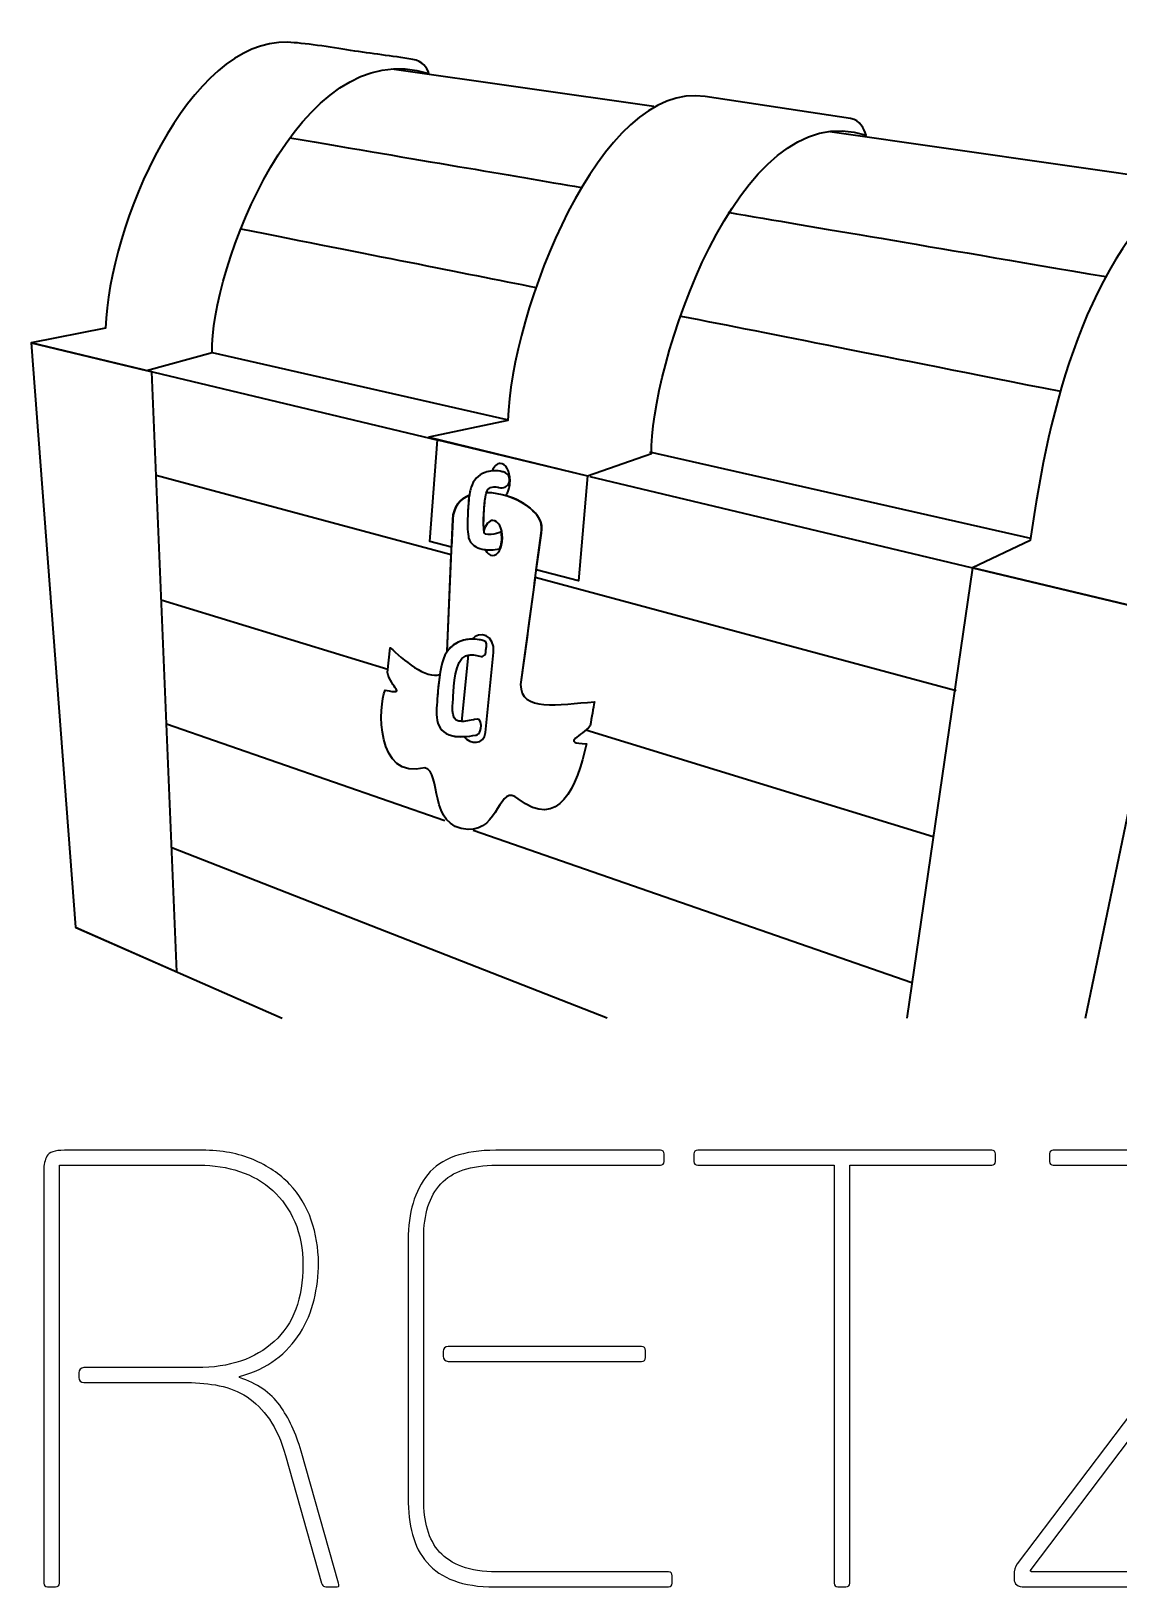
# Model space of a CAD drawing. Header units: centimetres. Extents: x -21.3 to 21.2, y -15.2 to 14.8.
# Drawn here: x -15.516 to -13.625, y 11.667 to 14.372 of the extents above; entities that cross this region are included whole.
import ezdxf

# ---------------------------------------------------------------- set-up
doc = ezdxf.new("R2010")
doc.units = ezdxf.units.CM
doc.header["$MEASUREMENT"] = 0
doc.layers.add('layer 1', color=7, linetype='Continuous')

msp = doc.modelspace()

# ---------------------------------------------------------------- linework, layer by layer
at = {"layer": 'layer 1', "color": 29, "lineweight": 35}
for points, knots in [([(-15.31581, 13.78165), (-15.31581, 13.78165), (-15.51625, 13.82951), (-15.51625, 13.82951), (-15.51625, 13.82951), (-15.51625, 13.82951), (-15.38682, 13.85533), (-15.38682, 13.85533), (-15.38682, 13.85533), (-15.38172, 14.0345), (-15.24142, 14.35886), (-15.06979, 14.35211), (-15.06979, 14.35211), (-15.04323, 14.35107), (-14.99559, 14.34376), (-14.96067, 14.33804), (-14.96067, 14.33804), (-14.92312, 14.33188), (-14.88987, 14.32883), (-14.85266, 14.32246), (-14.85266, 14.32246), (-14.83541, 14.31916), (-14.82827, 14.30888), (-14.82448, 14.29786), (-14.82448, 14.29786), (-15.05016, 14.37156), (-15.20605, 13.95323), (-15.20139, 13.81274), (-15.20139, 13.81274), (-15.20139, 13.81274), (-15.31581, 13.78165), (-15.31581, 13.78165)], [0, 0, 0, 0, 0.1111111, 0.1111111, 0.1111111, 0.1111111, 0.2222222, 0.2222222, 0.2222222, 0.2222222, 0.3333333, 0.3333333, 0.3333333, 0.3333333, 0.4444444, 0.4444444, 0.4444444, 0.4444444, 0.5555556, 0.5555556, 0.5555556, 0.5555556, 0.6666667, 0.6666667, 0.6666667, 0.6666667, 0.7777778, 0.7777778, 0.7777778, 0.7777778, 1, 1, 1, 1]), ([(-14.54865, 13.5985), (-14.54865, 13.5985), (-14.82482, 13.66584), (-14.82482, 13.66584), (-14.82482, 13.66584), (-14.82482, 13.66584), (-14.68741, 13.69465), (-14.68741, 13.69465), (-14.68741, 13.69465), (-14.68208, 13.88273), (-14.52666, 14.28761), (-14.34412, 14.25762), (-14.34412, 14.25762), (-14.34412, 14.25762), (-14.09138, 14.21977), (-14.09138, 14.21977), (-14.09138, 14.21977), (-14.07415, 14.21646), (-14.06821, 14.20179), (-14.06442, 14.19078), (-14.06442, 14.19078), (-14.29008, 14.26449), (-14.44218, 13.77774), (-14.43751, 13.63725), (-14.43751, 13.63725), (-14.43751, 13.63725), (-14.54865, 13.5985), (-14.54865, 13.5985)], [0, 0, 0, 0, 0.125, 0.125, 0.125, 0.125, 0.25, 0.25, 0.25, 0.25, 0.375, 0.375, 0.375, 0.375, 0.5, 0.5, 0.5, 0.5, 0.625, 0.625, 0.625, 0.625, 0.75, 0.75, 0.75, 0.75, 1, 1, 1, 1]), ([(-13.53688, 13.35696), (-13.53688, 13.35696), (-13.87934, 13.43872), (-13.87934, 13.43872), (-13.87934, 13.43872), (-13.87934, 13.43872), (-13.7792, 13.48601), (-13.7792, 13.48601), (-13.7792, 13.48601), (-13.74501, 13.72609), (-13.68417, 13.96974), (-13.50488, 14.12444), (-13.50488, 14.12444), (-13.49036, 14.13688), (-13.47114, 14.13716), (-13.44508, 14.13487), (-13.44508, 14.13487), (-13.44508, 14.13487), (-13.15279, 14.09776), (-13.15279, 14.09776), (-13.15279, 14.09776), (-13.13345, 14.09405), (-13.12532, 14.08343), (-13.12107, 14.07105), (-13.12107, 14.07105), (-13.17804, 14.10783), (-13.27399, 13.97633), (-13.31671, 13.86541), (-13.31671, 13.86541), (-13.37262, 13.72026), (-13.4152, 13.55743), (-13.43928, 13.40791), (-13.43928, 13.40791), (-13.43928, 13.40791), (-13.53688, 13.35696), (-13.53688, 13.35696)], [0, 0, 0, 0, 0.1, 0.1, 0.1, 0.1, 0.2, 0.2, 0.2, 0.2, 0.3, 0.3, 0.3, 0.3, 0.4, 0.4, 0.4, 0.4, 0.5, 0.5, 0.5, 0.5, 0.6, 0.6, 0.6, 0.6, 0.7, 0.7, 0.7, 0.7, 0.8, 0.8, 0.8, 0.8, 1, 1, 1, 1]), ([(-15.26281, 12.73628), (-15.26281, 12.73628), (-15.43913, 12.81361), (-15.43913, 12.81361), (-15.43913, 12.81361), (-15.43913, 12.81361), (-15.51625, 13.82951), (-15.51625, 13.82951), (-15.51625, 13.82951), (-15.51625, 13.82951), (-15.3066, 13.77946), (-15.3066, 13.77946), (-15.3066, 13.77946), (-15.3066, 13.77946), (-15.26281, 12.73628), (-15.26281, 12.73628)], [0, 0, 0, 0, 0.2, 0.2, 0.2, 0.2, 0.4, 0.4, 0.4, 0.4, 0.6, 0.6, 0.6, 0.6, 1, 1, 1, 1]), ([(-14.75434, 13.56488), (-14.75434, 13.56488), (-14.75344, 13.57049), (-14.75344, 13.57049), (-14.75344, 13.57049), (-14.75296, 13.57326), (-14.75226, 13.57597), (-14.75137, 13.57861), (-14.75137, 13.57861), (-14.74726, 13.5909), (-14.73918, 13.59998), (-14.72695, 13.60448), (-14.72695, 13.60448), (-14.723, 13.60594), (-14.7188, 13.6068), (-14.71454, 13.60714), (-14.71454, 13.60714), (-14.71147, 13.61502), (-14.70638, 13.6202), (-14.70061, 13.6202), (-14.70061, 13.6202), (-14.69123, 13.6202), (-14.68363, 13.60657), (-14.68363, 13.58973), (-14.68363, 13.58973), (-14.68363, 13.57911), (-14.68666, 13.56977), (-14.69123, 13.56431), (-14.69123, 13.56431), (-14.65425, 13.55315), (-14.62189, 13.52654), (-14.62971, 13.49894), (-14.62971, 13.49894), (-14.62971, 13.49894), (-14.63825, 13.43528), (-14.63825, 13.43528), (-14.63825, 13.43528), (-14.63825, 13.43528), (-14.56477, 13.41577), (-14.56477, 13.41577), (-14.56477, 13.41577), (-14.56477, 13.41577), (-14.54865, 13.5985), (-14.54865, 13.5985), (-14.54865, 13.5985), (-14.54865, 13.5985), (-14.80992, 13.66087), (-14.80992, 13.66087), (-14.80992, 13.66087), (-14.80992, 13.66087), (-14.82316, 13.48439), (-14.82316, 13.48439), (-14.82316, 13.48439), (-14.82316, 13.48439), (-14.78515, 13.4743), (-14.78515, 13.4743), (-14.78515, 13.4743), (-14.78515, 13.4743), (-14.78313, 13.52255), (-14.78313, 13.52255), (-14.78313, 13.52255), (-14.78181, 13.54499), (-14.7704, 13.55837), (-14.75434, 13.56488)], [0, 0, 0, 0, 0.0588235, 0.0588235, 0.0588235, 0.0588235, 0.1176471, 0.1176471, 0.1176471, 0.1176471, 0.1764706, 0.1764706, 0.1764706, 0.1764706, 0.2352941, 0.2352941, 0.2352941, 0.2352941, 0.2941176, 0.2941176, 0.2941176, 0.2941176, 0.3529412, 0.3529412, 0.3529412, 0.3529412, 0.4117647, 0.4117647, 0.4117647, 0.4117647, 0.4705882, 0.4705882, 0.4705882, 0.4705882, 0.5294118, 0.5294118, 0.5294118, 0.5294118, 0.5882353, 0.5882353, 0.5882353, 0.5882353, 0.6470588, 0.6470588, 0.6470588, 0.6470588, 0.7058824, 0.7058824, 0.7058824, 0.7058824, 0.7647059, 0.7647059, 0.7647059, 0.7647059, 0.8235294, 0.8235294, 0.8235294, 0.8235294, 0.8823529, 0.8823529, 0.8823529, 0.8823529, 1, 1, 1, 1]), ([(-14.73177, 13.47105), (-14.74289, 13.47343), (-14.75259, 13.47951), (-14.75551, 13.49094), (-14.75551, 13.49094), (-14.75551, 13.49094), (-14.7556, 13.49124), (-14.7556, 13.49124), (-14.7556, 13.49124), (-14.75573, 13.49175), (-14.75586, 13.49224), (-14.75594, 13.49276), (-14.75594, 13.49276), (-14.75784, 13.50377), (-14.75758, 13.51721), (-14.75719, 13.52839), (-14.75719, 13.52839), (-14.75672, 13.54199), (-14.75582, 13.55709), (-14.75344, 13.57049), (-14.75344, 13.57049), (-14.75296, 13.57326), (-14.75226, 13.57597), (-14.75137, 13.57861), (-14.75137, 13.57861), (-14.74726, 13.59087), (-14.73916, 13.59998), (-14.72695, 13.60448), (-14.72695, 13.60448), (-14.71869, 13.60752), (-14.70933, 13.60798), (-14.70071, 13.60646), (-14.70071, 13.60646), (-14.69842, 13.60604), (-14.69613, 13.60547), (-14.69392, 13.60474), (-14.69392, 13.60474), (-14.68657, 13.60227), (-14.68261, 13.59431), (-14.68508, 13.58697), (-14.68508, 13.58697), (-14.68753, 13.57963), (-14.69549, 13.57566), (-14.70284, 13.57812), (-14.70284, 13.57812), (-14.7037, 13.57842), (-14.70468, 13.57861), (-14.70556, 13.57877), (-14.70556, 13.57877), (-14.70932, 13.57942), (-14.71365, 13.57944), (-14.71728, 13.57812), (-14.71728, 13.57812), (-14.72118, 13.57666), (-14.72347, 13.57357), (-14.72476, 13.5697), (-14.72476, 13.5697), (-14.72521, 13.56839), (-14.72553, 13.567), (-14.72575, 13.56565), (-14.72575, 13.56565), (-14.72886, 13.54831), (-14.731, 13.51672), (-14.72851, 13.49918), (-14.72851, 13.49918), (-14.72224, 13.49179), (-14.69964, 13.50109), (-14.6987, 13.50052), (-14.6987, 13.50052), (-14.69679, 13.48809), (-14.69841, 13.47757), (-14.70195, 13.47148), (-14.70195, 13.47148), (-14.71114, 13.46956), (-14.7226, 13.46909), (-14.73177, 13.47105)], [0, 0, 0, 0, 0.05, 0.05, 0.05, 0.05, 0.1, 0.1, 0.1, 0.1, 0.15, 0.15, 0.15, 0.15, 0.2, 0.2, 0.2, 0.2, 0.25, 0.25, 0.25, 0.25, 0.3, 0.3, 0.3, 0.3, 0.35, 0.35, 0.35, 0.35, 0.4, 0.4, 0.4, 0.4, 0.45, 0.45, 0.45, 0.45, 0.5, 0.5, 0.5, 0.5, 0.55, 0.55, 0.55, 0.55, 0.6, 0.6, 0.6, 0.6, 0.65, 0.65, 0.65, 0.65, 0.7, 0.7, 0.7, 0.7, 0.75, 0.75, 0.75, 0.75, 0.8, 0.8, 0.8, 0.8, 0.85, 0.85, 0.85, 0.85, 0.9, 0.9, 0.9, 0.9, 1, 1, 1, 1]), ([(-13.9082, 13.22466), (-13.9082, 13.22466), (-14.64009, 13.42173), (-14.64009, 13.42173), (-14.64009, 13.42173), (-14.64009, 13.42173), (-14.6651, 13.23575), (-14.6651, 13.23575), (-14.6651, 13.23575), (-14.66586, 13.18739), (-14.5992, 13.20145), (-14.53701, 13.20557), (-14.53701, 13.20557), (-14.53913, 13.19337), (-14.54147, 13.17908), (-14.54429, 13.16391), (-14.54429, 13.16391), (-14.55848, 13.14643), (-14.5966, 13.13384), (-14.55062, 13.13278), (-14.55062, 13.13278), (-14.56748, 13.05769), (-14.59851, 12.98154), (-14.66958, 13.03703), (-14.66958, 13.03703), (-14.70266, 13.06568), (-14.70268, 12.98081), (-14.75629, 12.98366), (-14.75629, 12.98366), (-14.82785, 12.98747), (-14.80113, 13.08416), (-14.83178, 13.09098), (-14.83178, 13.09098), (-14.91709, 13.06787), (-14.91326, 13.19973), (-14.90045, 13.22571), (-14.90045, 13.22571), (-14.86169, 13.21794), (-14.89083, 13.22906), (-14.89668, 13.25686), (-14.89668, 13.25686), (-14.89668, 13.25686), (-14.89177, 13.29975), (-14.89177, 13.29975), (-14.89177, 13.29975), (-14.87099, 13.2801), (-14.82863, 13.24341), (-14.8057, 13.2534), (-14.8057, 13.2534), (-14.80768, 13.2403), (-14.80874, 13.22652), (-14.80955, 13.21629), (-14.80955, 13.21629), (-14.81174, 13.18804), (-14.81812, 13.15389), (-14.78315, 13.14634), (-14.78315, 13.14634), (-14.77766, 13.14517), (-14.7709, 13.14483), (-14.76376, 13.14517), (-14.76376, 13.14517), (-14.75294, 13.13163), (-14.72839, 13.12972), (-14.72611, 13.15257), (-14.72611, 13.15257), (-14.72611, 13.15257), (-14.71227, 13.29162), (-14.71227, 13.29162), (-14.71227, 13.29162), (-14.70924, 13.32195), (-14.73746, 13.32977), (-14.74964, 13.31455), (-14.74964, 13.31455), (-14.75575, 13.31448), (-14.76244, 13.31356), (-14.76899, 13.31118), (-14.76899, 13.31118), (-14.7778, 13.30798), (-14.78623, 13.30239), (-14.79269, 13.29315), (-14.79269, 13.29315), (-14.79269, 13.29315), (-14.7857, 13.46094), (-14.7857, 13.46094), (-14.7857, 13.46094), (-14.7857, 13.46094), (-15.29903, 13.59916), (-15.29903, 13.59916)], [0, 0, 0, 0, 0.0434783, 0.0434783, 0.0434783, 0.0434783, 0.0869565, 0.0869565, 0.0869565, 0.0869565, 0.1304348, 0.1304348, 0.1304348, 0.1304348, 0.173913, 0.173913, 0.173913, 0.173913, 0.2173913, 0.2173913, 0.2173913, 0.2173913, 0.2608696, 0.2608696, 0.2608696, 0.2608696, 0.3043478, 0.3043478, 0.3043478, 0.3043478, 0.3478261, 0.3478261, 0.3478261, 0.3478261, 0.3913043, 0.3913043, 0.3913043, 0.3913043, 0.4347826, 0.4347826, 0.4347826, 0.4347826, 0.4782609, 0.4782609, 0.4782609, 0.4782609, 0.5217391, 0.5217391, 0.5217391, 0.5217391, 0.5652174, 0.5652174, 0.5652174, 0.5652174, 0.6086957, 0.6086957, 0.6086957, 0.6086957, 0.6521739, 0.6521739, 0.6521739, 0.6521739, 0.6956522, 0.6956522, 0.6956522, 0.6956522, 0.7391304, 0.7391304, 0.7391304, 0.7391304, 0.7826087, 0.7826087, 0.7826087, 0.7826087, 0.826087, 0.826087, 0.826087, 0.826087, 0.8695652, 0.8695652, 0.8695652, 0.8695652, 0.9130435, 0.9130435, 0.9130435, 0.9130435, 1, 1, 1, 1]), ([(-14.78313, 13.52255), (-14.78313, 13.52255), (-14.79269, 13.29315), (-14.79269, 13.29315), (-14.79269, 13.29315), (-14.78623, 13.30239), (-14.7778, 13.30798), (-14.76899, 13.31118), (-14.76899, 13.31118), (-14.76244, 13.31356), (-14.75575, 13.31448), (-14.74964, 13.31455), (-14.74964, 13.31455), (-14.73746, 13.32977), (-14.70924, 13.32195), (-14.71227, 13.29162), (-14.71227, 13.29162), (-14.71227, 13.29162), (-14.72611, 13.15257), (-14.72611, 13.15257), (-14.72611, 13.15257), (-14.72839, 13.12972), (-14.75294, 13.13163), (-14.76376, 13.14517), (-14.76376, 13.14517), (-14.7709, 13.14483), (-14.77766, 13.14517), (-14.78315, 13.14635), (-14.78315, 13.14635), (-14.81812, 13.15389), (-14.81175, 13.18804), (-14.80955, 13.21629), (-14.80955, 13.21629), (-14.80874, 13.22652), (-14.80768, 13.2403), (-14.8057, 13.2534), (-14.8057, 13.2534), (-14.82864, 13.24341), (-14.87099, 13.2801), (-14.89177, 13.29975), (-14.89177, 13.29975), (-14.89177, 13.29975), (-14.89668, 13.25686), (-14.89668, 13.25686), (-14.89668, 13.25686), (-14.89083, 13.22906), (-14.86169, 13.21794), (-14.90045, 13.22571), (-14.90045, 13.22571), (-14.91326, 13.19973), (-14.91709, 13.06787), (-14.83178, 13.09098), (-14.83178, 13.09098), (-14.80113, 13.08416), (-14.82785, 12.98747), (-14.75629, 12.98366), (-14.75629, 12.98366), (-14.70268, 12.98081), (-14.70266, 13.06568), (-14.66958, 13.03703), (-14.66958, 13.03703), (-14.59851, 12.98154), (-14.56748, 13.05769), (-14.55062, 13.13278), (-14.55062, 13.13278), (-14.5966, 13.13384), (-14.55848, 13.14643), (-14.54429, 13.16391), (-14.54429, 13.16391), (-14.54147, 13.17908), (-14.53913, 13.19337), (-14.53701, 13.20557), (-14.53701, 13.20557), (-14.59921, 13.20145), (-14.66586, 13.18739), (-14.6651, 13.23575), (-14.6651, 13.23575), (-14.6533, 13.32348), (-14.6415, 13.41121), (-14.62971, 13.49894), (-14.62971, 13.49894), (-14.61956, 13.5348), (-14.67719, 13.56902), (-14.72472, 13.56978), (-14.72472, 13.56978), (-14.72472, 13.56978), (-14.72476, 13.5697), (-14.72476, 13.5697), (-14.72476, 13.5697), (-14.72521, 13.56839), (-14.72551, 13.567), (-14.72575, 13.56565), (-14.72575, 13.56565), (-14.72792, 13.55351), (-14.72874, 13.5398), (-14.72916, 13.52748), (-14.72916, 13.52748), (-14.72941, 13.5201), (-14.72968, 13.51122), (-14.72898, 13.50329), (-14.72898, 13.50329), (-14.72618, 13.51368), (-14.72026, 13.52088), (-14.71345, 13.52088), (-14.71345, 13.52088), (-14.70407, 13.52088), (-14.69658, 13.50722), (-14.69674, 13.49039), (-14.69674, 13.49039), (-14.69687, 13.47356), (-14.70459, 13.45992), (-14.71395, 13.45992), (-14.71395, 13.45992), (-14.71903, 13.45992), (-14.72354, 13.46389), (-14.7266, 13.47022), (-14.7266, 13.47022), (-14.72837, 13.47042), (-14.73013, 13.47071), (-14.73177, 13.47105), (-14.73177, 13.47105), (-14.74289, 13.47343), (-14.75259, 13.47951), (-14.75551, 13.49096), (-14.75551, 13.49096), (-14.75551, 13.49096), (-14.7556, 13.49124), (-14.7556, 13.49124), (-14.7556, 13.49124), (-14.75573, 13.49175), (-14.75586, 13.49224), (-14.75594, 13.49276), (-14.75594, 13.49276), (-14.75784, 13.50375), (-14.75758, 13.51723), (-14.75721, 13.52836), (-14.75721, 13.52836), (-14.75679, 13.54011), (-14.75607, 13.55297), (-14.75434, 13.56488), (-14.75434, 13.56488), (-14.7704, 13.55837), (-14.78181, 13.54499), (-14.78313, 13.52255)], [0, 0, 0, 0, 0.027027, 0.027027, 0.027027, 0.027027, 0.0540541, 0.0540541, 0.0540541, 0.0540541, 0.0810811, 0.0810811, 0.0810811, 0.0810811, 0.1081081, 0.1081081, 0.1081081, 0.1081081, 0.1351351, 0.1351351, 0.1351351, 0.1351351, 0.1621622, 0.1621622, 0.1621622, 0.1621622, 0.1891892, 0.1891892, 0.1891892, 0.1891892, 0.2162162, 0.2162162, 0.2162162, 0.2162162, 0.2432432, 0.2432432, 0.2432432, 0.2432432, 0.2702703, 0.2702703, 0.2702703, 0.2702703, 0.2972973, 0.2972973, 0.2972973, 0.2972973, 0.3243243, 0.3243243, 0.3243243, 0.3243243, 0.3513514, 0.3513514, 0.3513514, 0.3513514, 0.3783784, 0.3783784, 0.3783784, 0.3783784, 0.4054054, 0.4054054, 0.4054054, 0.4054054, 0.4324324, 0.4324324, 0.4324324, 0.4324324, 0.4594595, 0.4594595, 0.4594595, 0.4594595, 0.4864865, 0.4864865, 0.4864865, 0.4864865, 0.5135135, 0.5135135, 0.5135135, 0.5135135, 0.5405405, 0.5405405, 0.5405405, 0.5405405, 0.5675676, 0.5675676, 0.5675676, 0.5675676, 0.5945946, 0.5945946, 0.5945946, 0.5945946, 0.6216216, 0.6216216, 0.6216216, 0.6216216, 0.6486486, 0.6486486, 0.6486486, 0.6486486, 0.6756757, 0.6756757, 0.6756757, 0.6756757, 0.7027027, 0.7027027, 0.7027027, 0.7027027, 0.7297297, 0.7297297, 0.7297297, 0.7297297, 0.7567568, 0.7567568, 0.7567568, 0.7567568, 0.7837838, 0.7837838, 0.7837838, 0.7837838, 0.8108108, 0.8108108, 0.8108108, 0.8108108, 0.8378378, 0.8378378, 0.8378378, 0.8378378, 0.8648649, 0.8648649, 0.8648649, 0.8648649, 0.8918919, 0.8918919, 0.8918919, 0.8918919, 0.9189189, 0.9189189, 0.9189189, 0.9189189, 0.9459459, 0.9459459, 0.9459459, 0.9459459, 1, 1, 1, 1]), ([(-13.6832, 12.65558), (-13.6832, 12.65558), (-13.53688, 13.35696), (-13.53688, 13.35696), (-13.53688, 13.35696), (-13.53688, 13.35696), (-13.87934, 13.43872), (-13.87934, 13.43872), (-13.87934, 13.43872), (-13.87934, 13.43872), (-13.99383, 12.65558), (-13.99383, 12.65558)], [0, 0, 0, 0, 0.25, 0.25, 0.25, 0.25, 0.5, 0.5, 0.5, 0.5, 1, 1, 1, 1]), ([(-14.72905, 13.31146), (-14.72365, 13.31005), (-14.72349, 13.30467), (-14.72538, 13.29555), (-14.72538, 13.29555), (-14.72545, 13.28407), (-14.73181, 13.28311), (-14.73888, 13.2855), (-14.73888, 13.2855), (-14.74516, 13.28764), (-14.75437, 13.28773), (-14.76069, 13.28545), (-14.76069, 13.28545), (-14.78028, 13.27835), (-14.78089, 13.23259), (-14.78225, 13.21544), (-14.78225, 13.21544), (-14.7831, 13.20446), (-14.78756, 13.17341), (-14.77257, 13.17215), (-14.77257, 13.17215), (-14.76534, 13.17058), (-14.75737, 13.17252), (-14.74722, 13.17458), (-14.74722, 13.17458), (-14.74722, 13.17458), (-14.74722, 13.17459), (-14.74722, 13.17459), (-14.74722, 13.17459), (-14.74722, 13.17459), (-14.74533, 13.17497), (-14.74533, 13.17497), (-14.74533, 13.17497), (-14.73786, 13.17653), (-14.73404, 13.17444), (-14.73381, 13.16438), (-14.73381, 13.16438), (-14.73387, 13.14841), (-14.74281, 13.14758), (-14.74284, 13.14781), (-14.74284, 13.14781), (-14.74284, 13.14781), (-14.74295, 13.14777), (-14.74295, 13.14777), (-14.74295, 13.14777), (-14.75672, 13.14501), (-14.7724, 13.14402), (-14.78315, 13.14635), (-14.78315, 13.14635), (-14.81812, 13.15389), (-14.81175, 13.18804), (-14.80955, 13.21629), (-14.80955, 13.21629), (-14.80814, 13.23431), (-14.80589, 13.26317), (-14.79936, 13.28036), (-14.79936, 13.28036), (-14.79282, 13.29756), (-14.78129, 13.30672), (-14.76899, 13.31118), (-14.76899, 13.31118), (-14.75753, 13.31535), (-14.74568, 13.31506), (-14.73713, 13.31353), (-14.73713, 13.31353), (-14.73416, 13.31301), (-14.73136, 13.31224), (-14.72905, 13.31146)], [0, 0, 0, 0, 0.0555556, 0.0555556, 0.0555556, 0.0555556, 0.1111111, 0.1111111, 0.1111111, 0.1111111, 0.1666667, 0.1666667, 0.1666667, 0.1666667, 0.2222222, 0.2222222, 0.2222222, 0.2222222, 0.2777778, 0.2777778, 0.2777778, 0.2777778, 0.3333333, 0.3333333, 0.3333333, 0.3333333, 0.3888889, 0.3888889, 0.3888889, 0.3888889, 0.4444444, 0.4444444, 0.4444444, 0.4444444, 0.5, 0.5, 0.5, 0.5, 0.5555556, 0.5555556, 0.5555556, 0.5555556, 0.6111111, 0.6111111, 0.6111111, 0.6111111, 0.6666667, 0.6666667, 0.6666667, 0.6666667, 0.7222222, 0.7222222, 0.7222222, 0.7222222, 0.7777778, 0.7777778, 0.7777778, 0.7777778, 0.8333333, 0.8333333, 0.8333333, 0.8333333, 0.8888889, 0.8888889, 0.8888889, 0.8888889, 1, 1, 1, 1]), ([(-14.76774, 13.17159), (-14.76774, 13.17159), (-14.75629, 13.2866), (-14.75629, 13.2866), (-14.75629, 13.2866), (-14.75786, 13.28632), (-14.75933, 13.28594), (-14.76069, 13.28545), (-14.76069, 13.28545), (-14.78028, 13.27835), (-14.78089, 13.23259), (-14.78225, 13.21544), (-14.78225, 13.21544), (-14.7831, 13.20446), (-14.78756, 13.17341), (-14.77257, 13.17214), (-14.77257, 13.17214), (-14.77101, 13.1718), (-14.76939, 13.17163), (-14.76774, 13.17159)], [0, 0, 0, 0, 0.1666667, 0.1666667, 0.1666667, 0.1666667, 0.3333333, 0.3333333, 0.3333333, 0.3333333, 0.5, 0.5, 0.5, 0.5, 0.6666667, 0.6666667, 0.6666667, 0.6666667, 1, 1, 1, 1]), ([(-14.76774, 13.17159), (-14.76774, 13.17159), (-14.75629, 13.2866), (-14.75629, 13.2866), (-14.75629, 13.2866), (-14.75786, 13.28632), (-14.75933, 13.28594), (-14.76069, 13.28545), (-14.76069, 13.28545), (-14.78028, 13.27835), (-14.78089, 13.23259), (-14.78225, 13.21544), (-14.78225, 13.21544), (-14.7831, 13.20446), (-14.78756, 13.17341), (-14.77257, 13.17215), (-14.77257, 13.17215), (-14.77101, 13.1718), (-14.76939, 13.17163), (-14.76774, 13.17159)], [0, 0, 0, 0, 0.1666667, 0.1666667, 0.1666667, 0.1666667, 0.3333333, 0.3333333, 0.3333333, 0.3333333, 0.5, 0.5, 0.5, 0.5, 0.6666667, 0.6666667, 0.6666667, 0.6666667, 1, 1, 1, 1])]:
    msp.add_open_spline(points, degree=3, knots=knots, dxfattribs=at)
for points in [[(-14.88907, 14.30605), (-14.88907, 14.30605), (-14.43372, 14.24086), (-14.43372, 14.24086)], [(-15.06614, 14.18608), (-14.8387, 14.14732), (-14.68541, 14.12124), (-14.55955, 14.09985)], [(-14.1273, 14.19699), (-14.1273, 14.19699), (-13.52084, 14.11016), (-13.52084, 14.11016)], [(-14.30464, 14.05657), (-14.1461, 14.02966), (-13.97249, 14.00016), (-13.64742, 13.94476)], [(-15.15174, 14.02794), (-14.92509, 13.98288), (-14.76912, 13.95196), (-14.63804, 13.92602)], [(-14.38664, 13.87631), (-14.2213, 13.84363), (-14.04272, 13.80829), (-13.72675, 13.74547)], [(-15.51625, 13.82951), (-15.51625, 13.82951), (-14.80832, 13.66051), (-14.80832, 13.66051)], [(-15.20139, 13.81274), (-15.20139, 13.81274), (-14.68893, 13.69646), (-14.68893, 13.69646)], [(-14.44121, 13.64025), (-14.44121, 13.64025), (-13.77865, 13.48992), (-13.77865, 13.48992)], [(-14.54465, 13.59756), (-14.54465, 13.59756), (-13.53688, 13.35696), (-13.53688, 13.35696)], [(-15.28996, 13.38316), (-15.28996, 13.38316), (-14.89605, 13.26237), (-14.89605, 13.26237)], [(-15.2809, 13.16728), (-15.2809, 13.16728), (-14.79678, 12.99927), (-14.79678, 12.99927)], [(-14.55154, 13.15673), (-14.55154, 13.15673), (-13.94764, 12.97153), (-13.94764, 12.97153)], [(-14.74795, 12.98232), (-14.74795, 12.98232), (-13.98478, 12.71747), (-13.98478, 12.71747)], [(-14.51455, 12.65558), (-14.51455, 12.65558), (-15.27184, 12.95152), (-15.27184, 12.95152)], [(-15.43864, 12.81303), (-15.43864, 12.81303), (-15.07947, 12.65558), (-15.07947, 12.65558)]]:
    msp.add_open_spline(points, degree=3, dxfattribs=at)
at = {"layer": 'layer 1', "color": 29}
for points, knots in [([(-15.46712, 11.67355), (-15.46712, 11.66921), (-15.46929, 11.66705), (-15.47362, 11.66705), (-15.47362, 11.66705), (-15.47362, 11.66705), (-15.4877, 11.66705), (-15.4877, 11.66705), (-15.4877, 11.66705), (-15.49203, 11.66705), (-15.49419, 11.66921), (-15.49419, 11.67355), (-15.49419, 11.67355), (-15.49419, 11.67355), (-15.49419, 12.39143), (-15.49419, 12.39143), (-15.49419, 12.39143), (-15.49419, 12.40082), (-15.49239, 12.40894), (-15.48878, 12.41579), (-15.48878, 12.41579), (-15.48517, 12.42265), (-15.47506, 12.42608), (-15.45846, 12.42608), (-15.45846, 12.42608), (-15.45846, 12.42608), (-15.21862, 12.42608), (-15.21862, 12.42608), (-15.21862, 12.42608), (-15.18488, 12.42608), (-15.15528, 12.42067), (-15.13019, 12.40984), (-15.13019, 12.40984), (-15.10493, 12.39901), (-15.08382, 12.38476), (-15.06685, 12.36707), (-15.06685, 12.36707), (-15.05007, 12.34938), (-15.03744, 12.32863), (-15.02914, 12.30481), (-15.02914, 12.30481), (-15.02084, 12.28099), (-15.01668, 12.25608), (-15.01668, 12.2301), (-15.01668, 12.2301), (-15.01668, 12.20844), (-15.01921, 12.18715), (-15.02426, 12.16621), (-15.02426, 12.16621), (-15.02932, 12.14528), (-15.03744, 12.12597), (-15.04863, 12.10828), (-15.04863, 12.10828), (-15.05963, 12.0906), (-15.07389, 12.07526), (-15.09121, 12.06227), (-15.09121, 12.06227), (-15.10854, 12.04927), (-15.12948, 12.03953), (-15.15384, 12.03303), (-15.15384, 12.03303), (-15.15384, 12.03303), (-15.15384, 12.03087), (-15.15384, 12.03087), (-15.15384, 12.03087), (-15.12334, 12.02076), (-15.10006, 12.0047), (-15.084, 11.98268), (-15.084, 11.98268), (-15.06812, 11.96066), (-15.05566, 11.93414), (-15.047, 11.9031), (-15.047, 11.9031), (-15.047, 11.9031), (-14.98204, 11.67355), (-14.98204, 11.67355), (-14.98204, 11.67355), (-14.98059, 11.66994), (-14.98059, 11.66795), (-14.98204, 11.66759), (-14.98204, 11.66759), (-14.98348, 11.66723), (-14.98492, 11.66705), (-14.98637, 11.66705), (-14.98637, 11.66705), (-14.98637, 11.66705), (-15.00153, 11.66705), (-15.00153, 11.66705), (-15.00153, 11.66705), (-15.00297, 11.66705), (-15.00459, 11.66723), (-15.0064, 11.66759), (-15.0064, 11.66759), (-15.0082, 11.66795), (-15.00983, 11.66994), (-15.01127, 11.67355), (-15.01127, 11.67355), (-15.01127, 11.67355), (-15.07389, 11.89552), (-15.07389, 11.89552), (-15.07389, 11.89552), (-15.08111, 11.92078), (-15.09049, 11.94172), (-15.10204, 11.95832), (-15.10204, 11.95832), (-15.1136, 11.97492), (-15.12641, 11.98792), (-15.14084, 11.9973), (-15.14084, 11.9973), (-15.15528, 12.00668), (-15.17134, 12.01318), (-15.18903, 12.01679), (-15.18903, 12.01679), (-15.20653, 12.0204), (-15.22512, 12.0222), (-15.24461, 12.0222), (-15.24461, 12.0222), (-15.24461, 12.0222), (-15.42448, 12.0222), (-15.42448, 12.0222), (-15.42448, 12.0222), (-15.42943, 12.0222), (-15.43346, 12.02624), (-15.43346, 12.03118), (-15.43346, 12.03118), (-15.43346, 12.03118), (-15.43346, 12.03921), (-15.43346, 12.03921), (-15.43346, 12.03921), (-15.43346, 12.04416), (-15.42943, 12.04819), (-15.42448, 12.04819), (-15.42448, 12.04819), (-15.42448, 12.04819), (-15.22783, 12.04819), (-15.22783, 12.04819), (-15.22783, 12.04819), (-15.17152, 12.04819), (-15.12676, 12.06335), (-15.09356, 12.09367), (-15.09356, 12.09367), (-15.06035, 12.12399), (-15.04376, 12.16838), (-15.04376, 12.22685), (-15.04376, 12.22685), (-15.04376, 12.255), (-15.04845, 12.2799), (-15.05783, 12.30156), (-15.05783, 12.30156), (-15.06721, 12.32322), (-15.08003, 12.34144), (-15.09627, 12.35624), (-15.09627, 12.35624), (-15.11251, 12.37104), (-15.13164, 12.38205), (-15.15366, 12.38927), (-15.15366, 12.38927), (-15.17567, 12.39648), (-15.19895, 12.40009), (-15.2235, 12.40009), (-15.2235, 12.40009), (-15.2235, 12.40009), (-15.46712, 12.40009), (-15.46712, 12.40009), (-15.46712, 12.40009), (-15.46712, 12.40009), (-15.46712, 12.09862), (-15.46712, 12.09862), (-15.46712, 12.09862), (-15.46712, 12.09862), (-15.46712, 12.04819), (-15.46712, 12.04819), (-15.46712, 12.04819), (-15.46712, 12.04819), (-15.46712, 12.0222), (-15.46712, 12.0222), (-15.46712, 12.0222), (-15.46712, 12.0222), (-15.46712, 11.94943), (-15.46712, 11.94943), (-15.46712, 11.94943), (-15.46712, 11.94943), (-15.46712, 11.67355), (-15.46712, 11.67355)], [0, 0, 0, 0, 0.0212766, 0.0212766, 0.0212766, 0.0212766, 0.0425532, 0.0425532, 0.0425532, 0.0425532, 0.0638298, 0.0638298, 0.0638298, 0.0638298, 0.0851064, 0.0851064, 0.0851064, 0.0851064, 0.106383, 0.106383, 0.106383, 0.106383, 0.1276596, 0.1276596, 0.1276596, 0.1276596, 0.1489362, 0.1489362, 0.1489362, 0.1489362, 0.1702128, 0.1702128, 0.1702128, 0.1702128, 0.1914894, 0.1914894, 0.1914894, 0.1914894, 0.212766, 0.212766, 0.212766, 0.212766, 0.2340426, 0.2340426, 0.2340426, 0.2340426, 0.2553191, 0.2553191, 0.2553191, 0.2553191, 0.2765957, 0.2765957, 0.2765957, 0.2765957, 0.2978723, 0.2978723, 0.2978723, 0.2978723, 0.3191489, 0.3191489, 0.3191489, 0.3191489, 0.3404255, 0.3404255, 0.3404255, 0.3404255, 0.3617021, 0.3617021, 0.3617021, 0.3617021, 0.3829787, 0.3829787, 0.3829787, 0.3829787, 0.4042553, 0.4042553, 0.4042553, 0.4042553, 0.4255319, 0.4255319, 0.4255319, 0.4255319, 0.4468085, 0.4468085, 0.4468085, 0.4468085, 0.4680851, 0.4680851, 0.4680851, 0.4680851, 0.4893617, 0.4893617, 0.4893617, 0.4893617, 0.5106383, 0.5106383, 0.5106383, 0.5106383, 0.5319149, 0.5319149, 0.5319149, 0.5319149, 0.5531915, 0.5531915, 0.5531915, 0.5531915, 0.5744681, 0.5744681, 0.5744681, 0.5744681, 0.5957447, 0.5957447, 0.5957447, 0.5957447, 0.6170213, 0.6170213, 0.6170213, 0.6170213, 0.6382979, 0.6382979, 0.6382979, 0.6382979, 0.6595745, 0.6595745, 0.6595745, 0.6595745, 0.6808511, 0.6808511, 0.6808511, 0.6808511, 0.7021277, 0.7021277, 0.7021277, 0.7021277, 0.7234043, 0.7234043, 0.7234043, 0.7234043, 0.7446809, 0.7446809, 0.7446809, 0.7446809, 0.7659574, 0.7659574, 0.7659574, 0.7659574, 0.787234, 0.787234, 0.787234, 0.787234, 0.8085106, 0.8085106, 0.8085106, 0.8085106, 0.8297872, 0.8297872, 0.8297872, 0.8297872, 0.8510638, 0.8510638, 0.8510638, 0.8510638, 0.8723404, 0.8723404, 0.8723404, 0.8723404, 0.893617, 0.893617, 0.893617, 0.893617, 0.9148936, 0.9148936, 0.9148936, 0.9148936, 0.9361702, 0.9361702, 0.9361702, 0.9361702, 0.9574468, 0.9574468, 0.9574468, 0.9574468, 1, 1, 1, 1]), ([(-14.83369, 12.05902), (-14.83369, 12.05902), (-14.83369, 11.98442), (-14.83369, 11.98442), (-14.83369, 11.98442), (-14.83369, 11.98442), (-14.83369, 11.81864), (-14.83369, 11.81864), (-14.83369, 11.81864), (-14.83369, 11.79987), (-14.83153, 11.78273), (-14.82719, 11.76721), (-14.82719, 11.76721), (-14.82286, 11.75169), (-14.81582, 11.73852), (-14.80608, 11.72769), (-14.80608, 11.72769), (-14.79634, 11.71686), (-14.78334, 11.70838), (-14.7671, 11.70224), (-14.7671, 11.70224), (-14.75086, 11.69611), (-14.73083, 11.69304), (-14.70701, 11.69304), (-14.70701, 11.69304), (-14.70701, 11.69304), (-14.40816, 11.69304), (-14.40816, 11.69304), (-14.40816, 11.69304), (-14.40383, 11.69304), (-14.40166, 11.69087), (-14.40166, 11.68654), (-14.40166, 11.68654), (-14.40166, 11.68654), (-14.40166, 11.67355), (-14.40166, 11.67355), (-14.40166, 11.67355), (-14.40166, 11.66921), (-14.40383, 11.66705), (-14.40816, 11.66705), (-14.40816, 11.66705), (-14.40816, 11.66705), (-14.71026, 11.66705), (-14.71026, 11.66705), (-14.71026, 11.66705), (-14.73841, 11.66705), (-14.76205, 11.67066), (-14.78118, 11.67788), (-14.78118, 11.67788), (-14.80031, 11.6851), (-14.81582, 11.69556), (-14.82774, 11.70928), (-14.82774, 11.70928), (-14.83965, 11.72299), (-14.84813, 11.73924), (-14.85318, 11.758), (-14.85318, 11.758), (-14.85823, 11.77677), (-14.86076, 11.79807), (-14.86076, 11.82189), (-14.86076, 11.82189), (-14.86076, 11.82189), (-14.86076, 12.27016), (-14.86076, 12.27016), (-14.86076, 12.27016), (-14.86076, 12.3178), (-14.84939, 12.3557), (-14.82666, 12.38385), (-14.82666, 12.38385), (-14.80392, 12.41201), (-14.76439, 12.42608), (-14.70809, 12.42608), (-14.70809, 12.42608), (-14.70809, 12.42608), (-14.42223, 12.42608), (-14.42223, 12.42608), (-14.42223, 12.42608), (-14.4179, 12.42608), (-14.41574, 12.42391), (-14.41574, 12.41958), (-14.41574, 12.41958), (-14.41574, 12.41958), (-14.41574, 12.40659), (-14.41574, 12.40659), (-14.41574, 12.40659), (-14.41574, 12.40226), (-14.4179, 12.40009), (-14.42223, 12.40009), (-14.42223, 12.40009), (-14.42223, 12.40009), (-14.70701, 12.40009), (-14.70701, 12.40009), (-14.70701, 12.40009), (-14.75176, 12.40009), (-14.78406, 12.38927), (-14.80392, 12.36779), (-14.80392, 12.36779), (-14.82377, 12.34613), (-14.83369, 12.31492), (-14.83369, 12.27377), (-14.83369, 12.27377), (-14.83369, 12.27377), (-14.83369, 12.13361), (-14.83369, 12.13361), (-14.83369, 12.13361), (-14.83369, 12.13361), (-14.83369, 12.08501), (-14.83369, 12.08501), (-14.83369, 12.08501), (-14.83369, 12.08501), (-14.83369, 12.05902), (-14.83369, 12.05902)], [0, 0, 0, 0, 0.0344828, 0.0344828, 0.0344828, 0.0344828, 0.0689655, 0.0689655, 0.0689655, 0.0689655, 0.1034483, 0.1034483, 0.1034483, 0.1034483, 0.137931, 0.137931, 0.137931, 0.137931, 0.1724138, 0.1724138, 0.1724138, 0.1724138, 0.2068966, 0.2068966, 0.2068966, 0.2068966, 0.2413793, 0.2413793, 0.2413793, 0.2413793, 0.2758621, 0.2758621, 0.2758621, 0.2758621, 0.3103448, 0.3103448, 0.3103448, 0.3103448, 0.3448276, 0.3448276, 0.3448276, 0.3448276, 0.3793103, 0.3793103, 0.3793103, 0.3793103, 0.4137931, 0.4137931, 0.4137931, 0.4137931, 0.4482759, 0.4482759, 0.4482759, 0.4482759, 0.4827586, 0.4827586, 0.4827586, 0.4827586, 0.5172414, 0.5172414, 0.5172414, 0.5172414, 0.5517241, 0.5517241, 0.5517241, 0.5517241, 0.5862069, 0.5862069, 0.5862069, 0.5862069, 0.6206897, 0.6206897, 0.6206897, 0.6206897, 0.6551724, 0.6551724, 0.6551724, 0.6551724, 0.6896552, 0.6896552, 0.6896552, 0.6896552, 0.7241379, 0.7241379, 0.7241379, 0.7241379, 0.7586207, 0.7586207, 0.7586207, 0.7586207, 0.7931034, 0.7931034, 0.7931034, 0.7931034, 0.8275862, 0.8275862, 0.8275862, 0.8275862, 0.862069, 0.862069, 0.862069, 0.862069, 0.8965517, 0.8965517, 0.8965517, 0.8965517, 0.9310345, 0.9310345, 0.9310345, 0.9310345, 1, 1, 1, 1]), ([(-13.84619, 12.42608), (-13.84186, 12.42608), (-13.8397, 12.42391), (-13.8397, 12.41958), (-13.8397, 12.41958), (-13.8397, 12.41958), (-13.8397, 12.40659), (-13.8397, 12.40659), (-13.8397, 12.40659), (-13.8397, 12.40226), (-13.84186, 12.40009), (-13.84619, 12.40009), (-13.84619, 12.40009), (-13.84619, 12.40009), (-14.09307, 12.40009), (-14.09307, 12.40009), (-14.09307, 12.40009), (-14.09307, 12.40009), (-14.09307, 11.67355), (-14.09307, 11.67355), (-14.09307, 11.67355), (-14.09307, 11.66921), (-14.09523, 11.66705), (-14.09957, 11.66705), (-14.09957, 11.66705), (-14.09957, 11.66705), (-14.11364, 11.66705), (-14.11364, 11.66705), (-14.11364, 11.66705), (-14.11797, 11.66705), (-14.12014, 11.66921), (-14.12014, 11.67355), (-14.12014, 11.67355), (-14.12014, 11.67355), (-14.12014, 12.40009), (-14.12014, 12.40009), (-14.12014, 12.40009), (-14.12014, 12.40009), (-14.35727, 12.40009), (-14.35727, 12.40009), (-14.35727, 12.40009), (-14.3616, 12.40009), (-14.36377, 12.40226), (-14.36377, 12.40659), (-14.36377, 12.40659), (-14.36377, 12.40659), (-14.36377, 12.41958), (-14.36377, 12.41958), (-14.36377, 12.41958), (-14.36377, 12.42391), (-14.3616, 12.42608), (-14.35727, 12.42608), (-14.35727, 12.42608), (-14.35727, 12.42608), (-13.84619, 12.42608), (-13.84619, 12.42608)], [0, 0, 0, 0, 0.0666667, 0.0666667, 0.0666667, 0.0666667, 0.1333333, 0.1333333, 0.1333333, 0.1333333, 0.2, 0.2, 0.2, 0.2, 0.2666667, 0.2666667, 0.2666667, 0.2666667, 0.3333333, 0.3333333, 0.3333333, 0.3333333, 0.4, 0.4, 0.4, 0.4, 0.4666667, 0.4666667, 0.4666667, 0.4666667, 0.5333333, 0.5333333, 0.5333333, 0.5333333, 0.6, 0.6, 0.6, 0.6, 0.6666667, 0.6666667, 0.6666667, 0.6666667, 0.7333333, 0.7333333, 0.7333333, 0.7333333, 0.8, 0.8, 0.8, 0.8, 0.8666667, 0.8666667, 0.8666667, 0.8666667, 1, 1, 1, 1]), ([(-13.739, 12.40009), (-13.74333, 12.40009), (-13.7455, 12.40226), (-13.7455, 12.40659), (-13.7455, 12.40659), (-13.7455, 12.40659), (-13.7455, 12.42067), (-13.7455, 12.42067), (-13.7455, 12.42067), (-13.7455, 12.42428), (-13.74333, 12.42608), (-13.739, 12.42608), (-13.739, 12.42608), (-13.739, 12.42608), (-13.26907, 12.42608), (-13.26907, 12.42608), (-13.26907, 12.42608), (-13.2633, 12.42608), (-13.25879, 12.42518), (-13.25554, 12.42338), (-13.25554, 12.42338), (-13.25229, 12.42157), (-13.25067, 12.41742), (-13.25067, 12.41092), (-13.25067, 12.41092), (-13.25067, 12.41092), (-13.25067, 12.40442), (-13.25067, 12.40442), (-13.25067, 12.40442), (-13.25067, 12.39793), (-13.25247, 12.39215), (-13.25608, 12.3871), (-13.25608, 12.3871), (-13.25608, 12.3871), (-13.77906, 11.6952), (-13.77906, 11.6952), (-13.77906, 11.6952), (-13.77906, 11.6952), (-13.7769, 11.69304), (-13.7769, 11.69304), (-13.7769, 11.69304), (-13.7769, 11.69304), (-13.26257, 11.69304), (-13.26257, 11.69304), (-13.26257, 11.69304), (-13.25824, 11.69304), (-13.25608, 11.69087), (-13.25608, 11.68654), (-13.25608, 11.68654), (-13.25608, 11.68654), (-13.25608, 11.67355), (-13.25608, 11.67355), (-13.25608, 11.67355), (-13.25608, 11.66921), (-13.25824, 11.66705), (-13.26257, 11.66705), (-13.26257, 11.66705), (-13.26257, 11.66705), (-13.78881, 11.66705), (-13.78881, 11.66705), (-13.78881, 11.66705), (-13.80108, 11.66705), (-13.80722, 11.67174), (-13.80722, 11.68113), (-13.80722, 11.68113), (-13.80722, 11.68113), (-13.80722, 11.68762), (-13.80722, 11.68762), (-13.80722, 11.68762), (-13.80722, 11.69556), (-13.80541, 11.70206), (-13.8018, 11.70711), (-13.8018, 11.70711), (-13.8018, 11.70711), (-13.2799, 12.39685), (-13.2799, 12.39685), (-13.2799, 12.39685), (-13.2799, 12.39685), (-13.2799, 12.40009), (-13.2799, 12.40009), (-13.2799, 12.40009), (-13.2799, 12.40009), (-13.739, 12.40009), (-13.739, 12.40009)], [0, 0, 0, 0, 0.0454545, 0.0454545, 0.0454545, 0.0454545, 0.0909091, 0.0909091, 0.0909091, 0.0909091, 0.1363636, 0.1363636, 0.1363636, 0.1363636, 0.1818182, 0.1818182, 0.1818182, 0.1818182, 0.2272727, 0.2272727, 0.2272727, 0.2272727, 0.2727273, 0.2727273, 0.2727273, 0.2727273, 0.3181818, 0.3181818, 0.3181818, 0.3181818, 0.3636364, 0.3636364, 0.3636364, 0.3636364, 0.4090909, 0.4090909, 0.4090909, 0.4090909, 0.4545455, 0.4545455, 0.4545455, 0.4545455, 0.5, 0.5, 0.5, 0.5, 0.5454545, 0.5454545, 0.5454545, 0.5454545, 0.5909091, 0.5909091, 0.5909091, 0.5909091, 0.6363636, 0.6363636, 0.6363636, 0.6363636, 0.6818182, 0.6818182, 0.6818182, 0.6818182, 0.7272727, 0.7272727, 0.7272727, 0.7272727, 0.7727273, 0.7727273, 0.7727273, 0.7727273, 0.8181818, 0.8181818, 0.8181818, 0.8181818, 0.8636364, 0.8636364, 0.8636364, 0.8636364, 0.9090909, 0.9090909, 0.9090909, 0.9090909, 1, 1, 1, 1]), ([(-14.79105, 12.08501), (-14.79105, 12.08501), (-14.45472, 12.08501), (-14.45472, 12.08501), (-14.45472, 12.08501), (-14.45039, 12.08501), (-14.44822, 12.08266), (-14.44822, 12.07815), (-14.44822, 12.07815), (-14.44822, 12.07815), (-14.44822, 12.06587), (-14.44822, 12.06587), (-14.44822, 12.06587), (-14.44822, 12.06136), (-14.45039, 12.05902), (-14.45472, 12.05902), (-14.45472, 12.05902), (-14.45472, 12.05902), (-14.79105, 12.05902), (-14.79105, 12.05902), (-14.79105, 12.05902), (-14.796, 12.05902), (-14.80003, 12.06305), (-14.80003, 12.06799), (-14.80003, 12.06799), (-14.80003, 12.06799), (-14.80003, 12.07603), (-14.80003, 12.07603), (-14.80003, 12.07603), (-14.80003, 12.08097), (-14.796, 12.08501), (-14.79105, 12.08501)], [0, 0, 0, 0, 0.1111111, 0.1111111, 0.1111111, 0.1111111, 0.2222222, 0.2222222, 0.2222222, 0.2222222, 0.3333333, 0.3333333, 0.3333333, 0.3333333, 0.4444444, 0.4444444, 0.4444444, 0.4444444, 0.5555556, 0.5555556, 0.5555556, 0.5555556, 0.6666667, 0.6666667, 0.6666667, 0.6666667, 0.7777778, 0.7777778, 0.7777778, 0.7777778, 1, 1, 1, 1])]:
    msp.add_open_spline(points, degree=3, knots=knots, dxfattribs=at)

doc.saveas('drawing.dxf')
